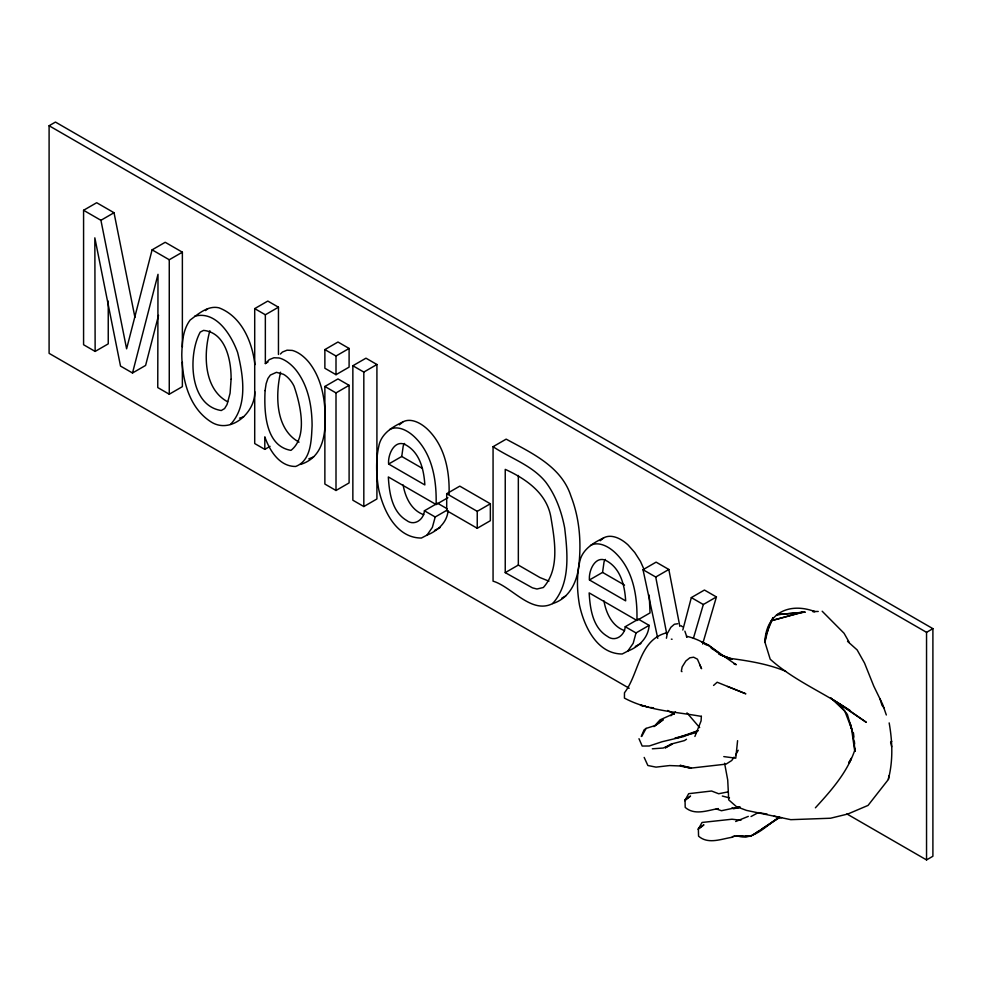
<?xml version="1.0" encoding="UTF-8"?>
<svg xmlns="http://www.w3.org/2000/svg" width="982" height="982" viewBox="0 0 982 982"><rect width="100%" height="100%" fill="white"/><g stroke="black" fill="none" stroke-linecap="round" stroke-linejoin="round"><path stroke-width="1.47" d="M724.593 763.247L727.723 780.052L728.718 799.864L736.414 806.627L746.443 810.383L790.805 819.675L830.551 818.227L847.896 813.992L868.063 805.4L888.244 779.634C893.19 761.001 892.478 741.717 889.164 722.912L889.164 722.912M701.357 716.222L701.087 720.911L694.9 736.463M737.592 740.673L735.764 758.19L723.795 756.594M888.428 779.426L888.894 775.78M388.639 464.032C387.583 454.359 395.071 437.886 406.72 445.447C420.222 453.512 423.954 470.341 424.85 484.936L388.639 464.032L401.748 456.47L403.246 445.816L404.559 443.459M589.458 579.969C588.402 570.297 595.89 553.823 607.539 561.385C621.041 569.462 624.773 586.291 625.669 600.874L589.458 579.969L602.567 572.408L604.065 561.753L605.378 559.409M254.743 391.646C255.455 412.6 230.635 434.461 211.069 421.916C188.875 407.812 182.075 379.322 181.793 354.588C182.136 342.743 182.738 329.891 190.14 320.046C198.364 313.909 207.951 305.218 218.961 307.82C241.682 316.462 252.349 342.055 254.89 364.666M446.994 510.186L435.198 516.998L432.362 527.395L426.986 535.129L421.401 538.038C396.249 538.062 383.336 510.542 378.708 489.306C376.241 475.227 375.676 460.644 378.721 446.614C380.856 433.934 392.125 427.035 402.804 421.978A34.751 20.07 60 0 1 427.317 429.073C444.797 445.718 449.719 470.783 449.081 494.007M448.074 510.726C447.068 522.62 437.506 530.931 426.986 535.129M649.249 595.166L650.035 612.903L636.925 620.464L589.151 592.883C590.084 608.509 592.6 627.572 607.416 636.373C615.162 642.4 624.65 635.501 625.239 626.712L638.349 619.151L649.114 625.374L636.017 632.936L633.181 643.333L627.805 651.078L622.22 653.987C597.068 654 584.143 626.479 579.527 605.256C577.06 591.176 576.495 576.581 579.54 562.551C581.675 549.871 592.944 542.985 603.623 537.915A34.751 20.07 60 0 1 628.136 545.01L634.753 552.498L640.485 561.434L644.082 569.548M649.114 625.374C648.366 637.723 638.889 646.843 627.805 651.078M667.109 634.495L666.422 638.239M736.537 836.185L744.982 836.492L751.954 835.572C745.534 838.174 738.096 833.571 731.713 837.339C720.849 839.119 708.083 844.52 698.558 836.173L698.362 828.44L703.91 824.819L699.307 828.526M182.37 346.916L182.37 252.19L165.209 242.284L152.1 249.845L126.604 348.806L100.925 220.299L83.58 210.283L83.58 344.743L95.144 351.421L108.241 343.86L108.241 301.13M95.144 351.421L94.837 237.84L120.516 366.077L132.509 372.988L158.004 274.309L157.758 387.571L169.26 394.212L182.37 386.65L182.37 362.198M158.544 315.345L145.606 365.427L132.509 372.988M682.809 630.039L691.328 597.596L704.438 590.035L716.418 596.946L702.621 644.02M693.402 638.349L703.321 604.519L716.418 596.946M209.866 330.738C203.36 353.864 203.569 388.897 227.714 401.822M447.105 508.737L437.53 503.214L424.42 510.775C423.831 519.564 414.343 526.462 406.597 520.435C391.781 511.634 389.265 492.571 388.332 476.945L436.106 504.527L447.902 497.714M280.57 372.203C275.316 395.439 275.365 429.22 299.056 442.133M738.206 750.273L735.678 754.851M815.391 807.805C831.091 790.67 846.865 772.908 854.647 750.579L851.149 725.943L849.896 723.01L851.59 728.742L844.901 711.336L838.027 702.756M641.258 736.463L644.094 729.896L646.07 728.411L655.497 725.428L663.169 719.72L653.963 726.606L660.088 719.855L673.91 713.619M850.338 760.633L851.357 758.276L849.086 762.683L850.216 760.363M851.357 758.276L849.086 762.683L850.093 760.596M641.725 736.402L646.07 728.411M698.153 829.459L702.032 822.462L732.007 819.221L740.931 820.289M667.588 633.083L670.866 627.302L674.376 624.257L677.727 623.73M734.094 757.122L731.713 760.522L726.029 764.131L689.929 768.231L680.293 765.457M270.05 446.344L264.809 449.375L264.809 436.83C269.571 450.48 279.453 466.634 295.668 466.462C311.331 460.546 311.343 439.862 312.092 425.783C312.031 406.167 308.262 385.533 295.791 369.809A31.657 18.277 60 0 0 279.134 357.976L273.929 357.755L269.289 359.621L265.349 363.561L265.349 314.768L278.458 307.206L278.458 354.465M300.504 464.449C321.58 457.882 325.349 437.481 325.189 418.222C325.14 398.594 321.36 377.972 308.888 362.248A31.657 18.277 60 0 0 292.243 350.414L287.039 350.193L282.399 352.059L280.422 354.023M230.5 424.433C248.09 405.64 243.254 375.419 237.632 352.513C231.396 335.218 216.236 310.3 194.657 316.241M552.608 603.599C570.763 583.455 567.571 553.026 564.675 527.972C561.557 511.561 555.763 495.419 545.648 481.978C532.048 465.223 510.542 458.361 493.062 446.7L493.062 581.16C511.782 586.708 531.336 614.474 552.608 603.599C569.032 598.554 576.888 582.473 578.705 566.577C581.516 542.936 579.65 518.533 570.984 496.229C561.495 466.376 531.446 452.96 506.172 439.138L493.062 446.7M713.558 685.436L717.167 682.232L745.841 693.82L727.515 686.455M205.496 310.582L207.767 308.679M399.367 424.825L402.804 421.978M600.186 540.763L603.623 537.915M670.829 715.755L675.456 711.938M891.779 741.336L890.625 742.134L891.705 746.811M759.528 830.514L753.206 834.737L778.812 818.031L781.672 817.589M762.044 828.833L779.72 817.024C766.12 825.04 754.176 841.193 736.586 835.756M686.492 739.25L684.417 740.6L670.902 744.123L665.256 747.768M629.192 688.259L49.1 353.348L49.1 125.745L55.458 122.075L932.9 628.652L932.9 856.255L926.542 859.925L846.889 813.943M83.58 210.283L96.678 202.722L114.022 212.726L134.927 317.333M100.925 220.299L114.022 212.726M152.1 249.845L169.26 259.751L182.37 252.19M264.809 449.375L254.706 443.545L254.706 308.618L267.804 301.057L278.458 307.206M265.349 363.561L267.976 362.039M324.87 349.592L337.968 342.018L349.101 348.45L349.101 367.121L336.004 374.694L324.87 368.262L324.87 349.592L336.004 356.024L349.101 348.45M352.857 365.746L365.967 358.185L376.916 364.506L376.916 498.966L363.819 506.54L352.857 500.219L352.857 365.746L363.819 372.08L376.916 364.506M324.87 386.478L337.968 378.917L349.101 385.337L349.101 482.911L336.004 490.484L324.87 484.052L324.87 386.478L336.004 392.91L349.101 385.337M446.7 493.7L459.797 486.139L490.349 503.778L490.349 520.706L477.24 528.279L446.7 510.64L446.7 493.7L477.24 511.34L490.349 503.778M505.239 572.629L532.44 587.85L536.945 589.016L543.365 587.494C560.096 568.836 554.621 539.891 550.877 517.158C546.827 493.197 525.836 478.75 505.239 469.371L505.239 572.629L518.336 565.067L539.94 577.539L548.926 581.16M657.756 638.337L643.014 569.695L656.111 562.134L668.828 569.474L679.851 626.393M643.014 569.695L655.731 577.035L668.828 569.474M49.1 125.745L926.542 632.334L932.9 628.652M665.587 747.781L672.032 744.147L663.194 748.038L652.33 748.8M561.864 598.112L565.706 596.025M751.034 816.533L758.337 812.568M434.498 530.476L440.083 527.567M635.317 646.426L640.902 643.517M666.52 632.838C638.865 639.945 639.196 673.529 624.478 692.752L624.429 698.092C648.046 710.833 675.456 711.704 701.344 716.394M308.778 458.901L313.602 456.875M735.678 821.504L748.309 816.386M698.325 730.682L683.398 736.635L662.101 741.729L649.274 745.989L642.191 746.05L638.987 738.709M696.913 731.05L677.641 737.813M239.534 418.148L243.61 416.871M696.545 732.511L674.929 738.108M739.63 807.351L733.493 808.787L732.179 807.585M735.297 807.781L721.451 810.727L716.259 808.898M739.507 807.106L735.211 808.063L739.495 807.216M718.358 808.567C707.506 810.359 694.728 815.747 685.203 807.4L685.019 799.667L690.555 796.046L684.81 800.686L688.677 793.689L711.569 791.013L718.664 793.751L727.576 791.983M739.863 807.044L736.868 807.621L739.777 807.069M732.351 836.664L734.794 836.198M668.705 765.653L656.025 767.126L647.862 765.506L644.167 757.417M818.239 611.455L812.74 611.54L814.974 611.626C789.197 601.892 765.874 613.075 764.904 642.068L770.219 659.229C793.922 680.6 824.279 692.813 850.4 710.833L833.252 699.847M746.995 836.32L745.534 836.357L750.236 836.296M779.021 817.184L774.037 816.189M669.245 765.543L679.016 765.923L691.402 767.936L680.317 765.309M671.344 639.172L672.093 639.233M650.489 707.47L653.521 707.862M644.965 705.948L640.485 705.26L648.967 707.273M767.237 814.164L759.233 812.703M722.322 796.034L729.479 797.9M721.267 655.031L732.179 659.253L718.775 654.172M785.625 671.234C767.102 663.648 747.044 660.604 727.294 658.014L729.43 658.456L721.23 655.141M733.738 663.685L736.316 664.704C720.187 654.491 705.69 640.473 686.504 636.25L686.934 637.269L684.884 631.168M423.77 514.691C411.298 510.358 405.222 497.125 403.136 484.973M624.589 630.628C612.117 626.295 606.041 613.063 603.955 600.91M254.706 308.618L265.349 314.768M691.328 597.596L703.321 604.519M401.748 456.47L422.432 468.414M602.567 572.408L624.552 585.1M424.42 510.775L435.198 516.998M625.239 626.712L636.017 632.936M667.686 710.477L674.327 714.319M706.291 644.928L701.381 641.725L708.783 645.125L718.542 652.932L711.189 648.132M830.809 698.288L866.32 722.347L849.491 710.563M681.938 671.663L681.312 671.197L682.159 666.938L685.866 660.972L689.843 657.805L693.636 657.216L697.429 659.168L701.553 668.693L699.736 664.826M681.078 625.694L682.367 626.725M847.54 641.344L857.139 649.924L864.528 663.059L873.796 686.185L882.523 704.094L886.329 714.994M830.551 697.674L844.618 710.993M822.179 611.234L844.066 633.28L849.32 642.498M699.663 727.625L686.983 712.871M883.947 707.703L882.02 705.346L880.007 698.853M844.901 711.336L847.356 714.417L852.793 732.817L855.113 751.046L854.843 749.978M655.731 577.035L666.753 633.955M853.444 732.928L853.898 737.077M854.34 741.226L854.647 744M854.929 748.223L855.113 751.046M636.925 620.464C637.563 596.344 633.365 569.941 615.039 552.571A34.751 20.07 60 0 0 590.513 545.476M436.106 504.527C436.745 480.407 432.546 454.003 414.22 436.634A34.751 20.07 60 0 0 389.694 429.539M926.542 632.334L926.542 859.925M518.336 475.472L518.336 565.067M477.24 511.34L477.24 528.279M363.819 372.08L363.819 506.54M336.004 356.024L336.004 374.694M336.004 392.91L336.004 490.484M169.26 259.751L169.26 394.212M265.091 390.578C264.035 411.335 265.14 446 290.954 450.37C308.262 436.904 300.185 403.835 294.011 386.098A18.535 10.704 60 0 0 283.491 374.302L276.47 372.325L270.369 375.063L267.914 378.475L266.147 383.655L265.091 390.578M231.089 379.298L230.083 393.205L227.038 404.547L224.596 408.561L221.281 410.525C188.961 405.529 187.918 354.379 200.242 332.088L203.556 330.394C225.921 332.567 231.322 360.922 231.089 379.298M766.046 635.219L764.904 642.068L768.783 626.528L773.006 617.678L767.261 631.672L768.783 626.528L766.046 635.219M801.57 612.363L771.226 620.734L802.625 612.302L776.504 614.72L805.252 612.154L801.57 612.363"/></g></svg>
